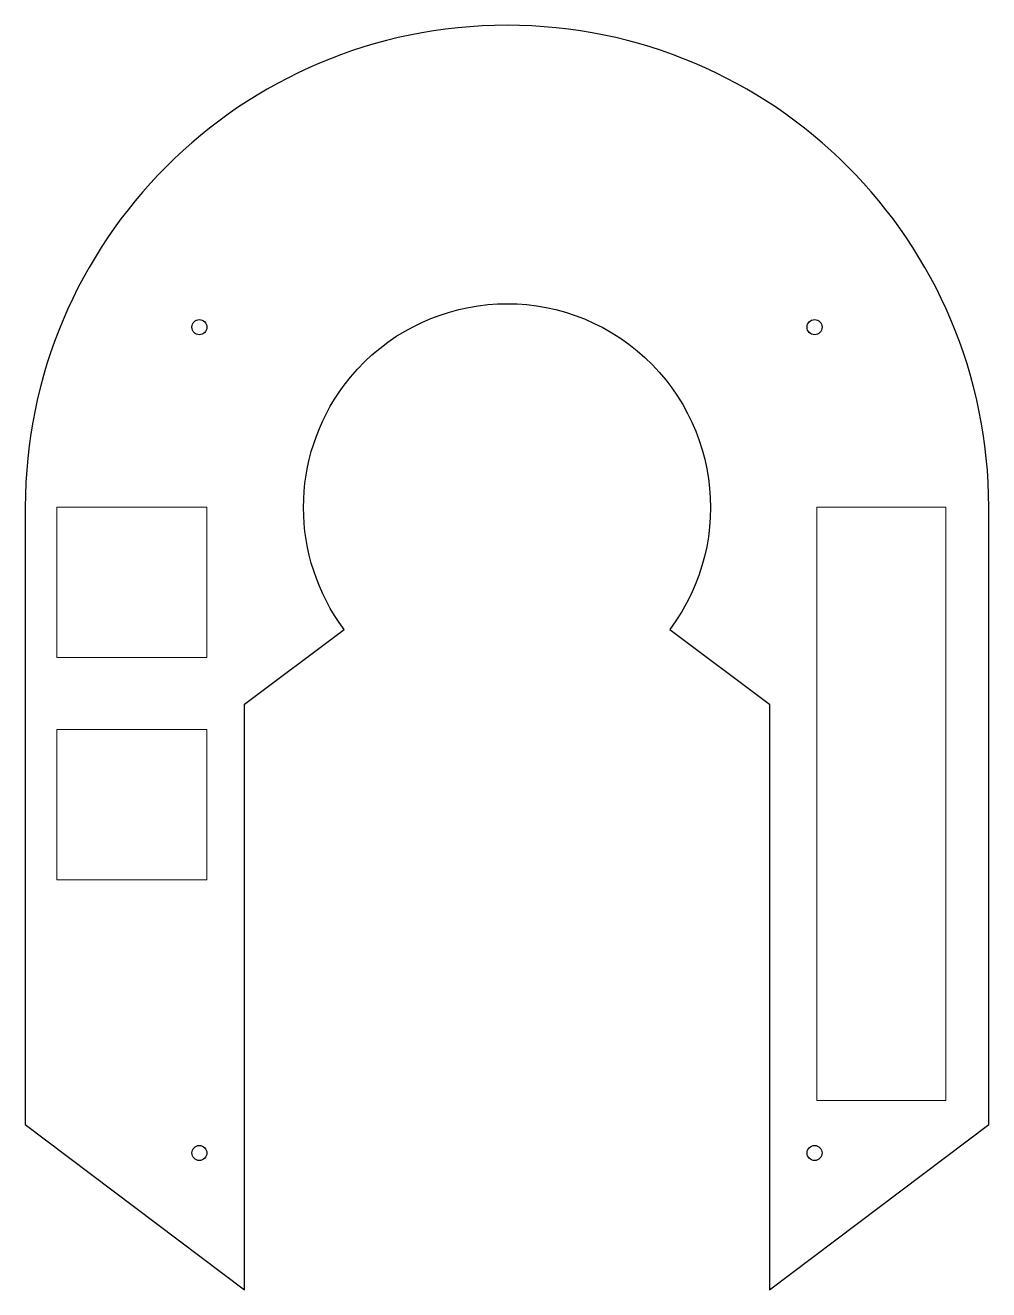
# Model space of a CAD drawing. Header units: millimetres. Extents: x 6 to 210, y -274 to -6.
import ezdxf

# ---------------------------------------------------------------- set-up
doc = ezdxf.new("R2010")
doc.units = ezdxf.units.MM
doc.header["$MEASUREMENT"] = 0
doc.layers.add('SOLARIS', color=7, linetype='Continuous', lineweight=0)

msp = doc.modelspace()

# ---------------------------------------------------------------- linework, layer by layer
at = {"layer": 'SOLARIS', "color": 250, "lineweight": 20, "true_color": 0x231f20}
for points in [[(12.88, -139.87), (44.63, -139.87), (44.63, -108.12), (12.88, -108.12)], [(173.71, -233.53), (173.71, -176.6), (173.71, -108.12), (201.01, -108.12), (201.01, -139.87), (201.01, -233.53)], [(44.63, -186.86), (44.63, -155.11), (12.88, -155.11), (12.88, -186.86)]]:
    msp.add_lwpolyline(points, close=True, dxfattribs=at)
at = {"layer": 'SOLARIS', "color": 18, "lineweight": 25, "true_color": 0x010101}
for centre in [(43.04, -70.03), (173.21, -70.03), (43.04, -244.65), (173.21, -244.65)]:
    msp.add_circle(centre, 1.59, dxfattribs=at)
msp.add_open_spline([(52.56, -149.74), (52.56, -149.74), (52.56, -273.56), (52.56, -273.56), (52.56, -273.56), (6.2, -238.63), (6.2, -238.63), (6.2, -238.63), (6.2, -108.13), (6.2, -108.13), (6.2, -51.83), (51.83, -6.2), (108.13, -6.2), (164.42, -6.2), (210.06, -51.83), (210.06, -108.13), (210.06, -108.13), (210.06, -238.63), (210.06, -238.63), (210.06, -238.63), (163.7, -273.56), (163.7, -273.56), (163.7, -273.56), (163.7, -149.74), (163.7, -149.74), (163.7, -149.74), (142.59, -133.94), (142.59, -133.94), (156.84, -114.9), (152.97, -87.92), (133.93, -73.66), (114.9, -59.41), (87.91, -63.29), (73.66, -82.32), (62.21, -97.62), (62.21, -118.64), (73.66, -133.94), (73.66, -133.94), (52.56, -149.74), (52.56, -149.74)], degree=3, knots=[0, 0, 0, 0, 1, 1, 1, 2, 2, 2, 3, 3, 3, 4, 4, 4, 5, 5, 5, 6, 6, 6, 7, 7, 7, 8, 8, 8, 9, 9, 9, 10, 10, 10, 11, 11, 11, 12, 12, 12, 13, 13, 13, 13], dxfattribs=at)

doc.saveas('drawing.dxf')
